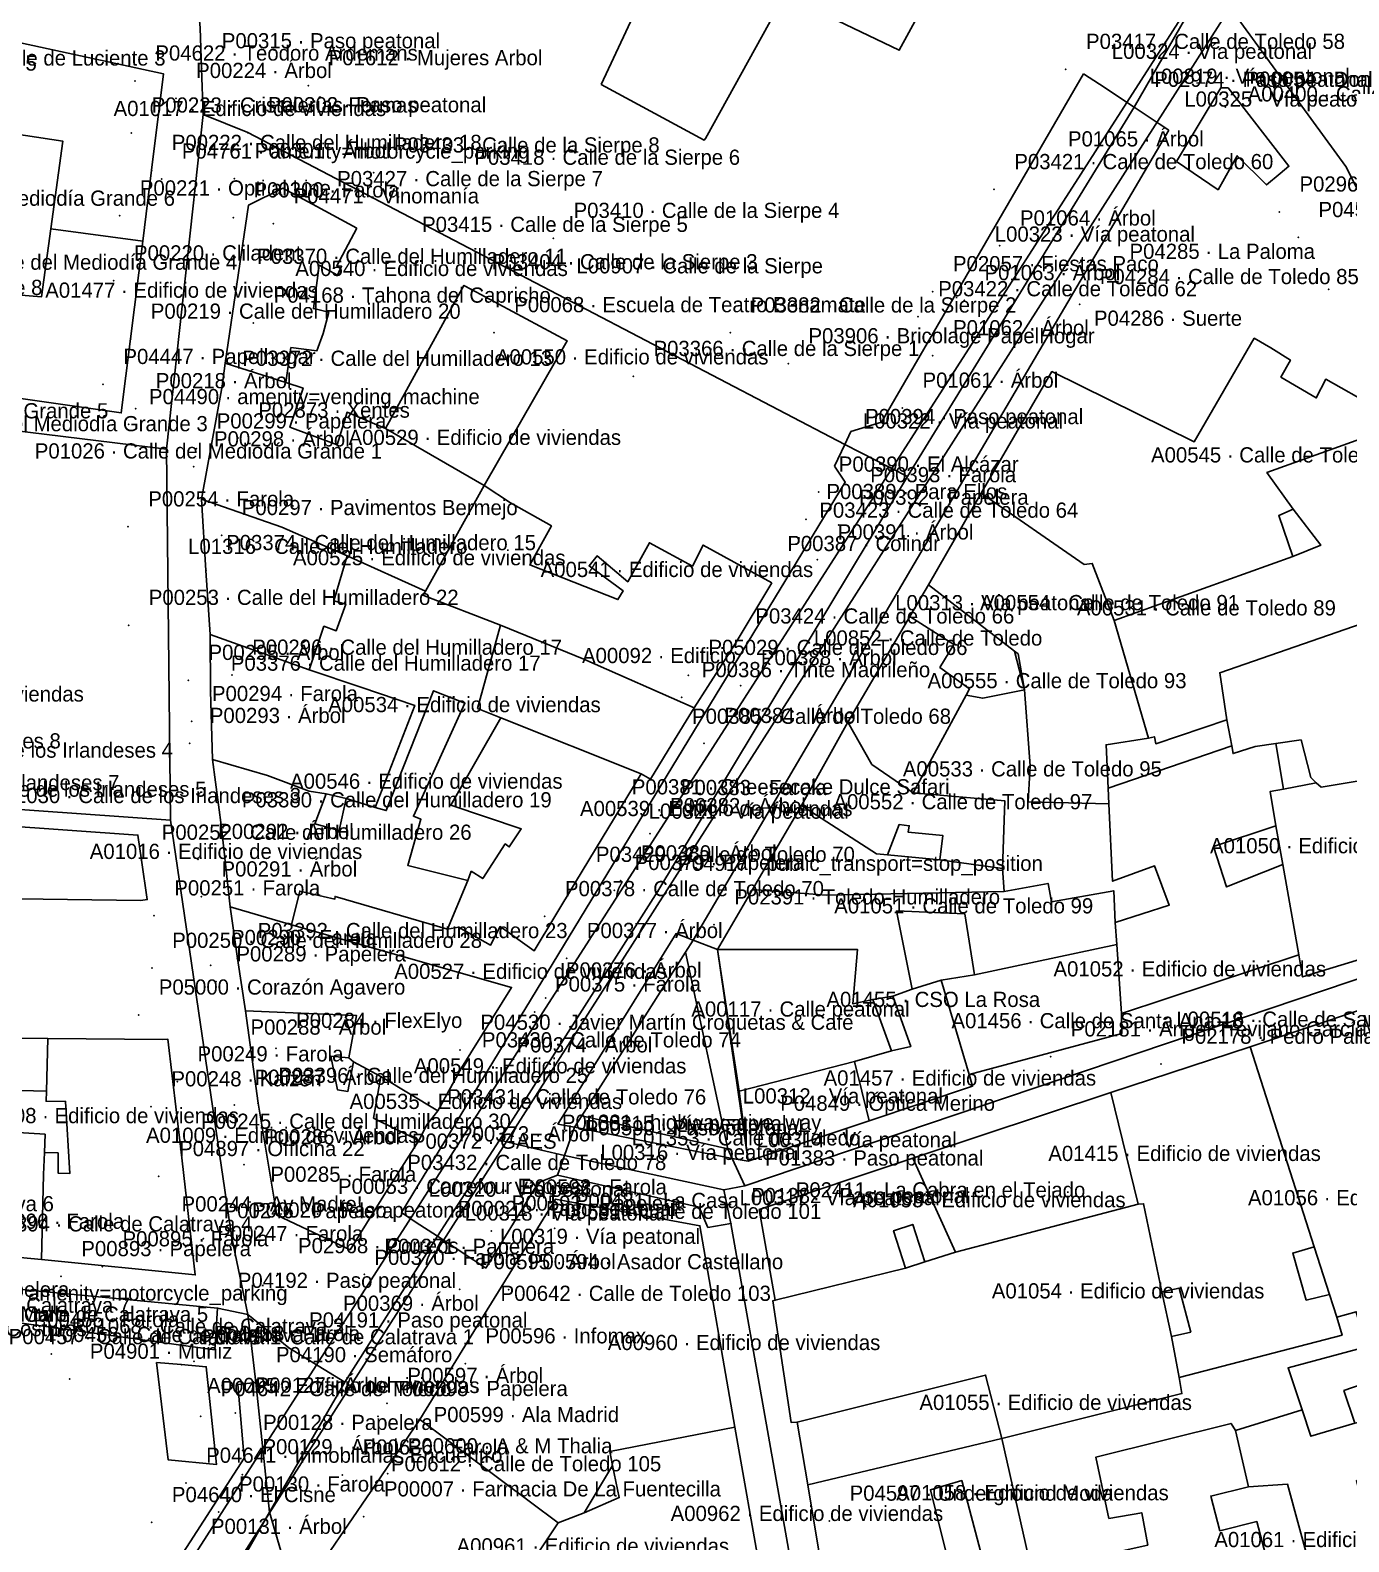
# Model space of a CAD drawing. Header units: metres. Extents: x 436207 to 441321, y 4465685 to 4475088.
# Drawn here: x 439714.1 to 439844.1, y 4473393.7 to 4473542.7 of the extents above; entities that cross this region are included whole.
import ezdxf

# ---------------------------------------------------------------- set-up
doc = ezdxf.new("R2010")
doc.units = ezdxf.units.M
for name, color, linetype, true_color in [('G_A_EDI', 7, 'CONTINUOUS', 0xa4a4a4), ('G_A_EQU', 7, 'CONTINUOUS', 0x8e5aa4), ('G_A_VIA', 7, 'CONTINUOUS', 0x555555), ('G_L_INF', 7, 'CONTINUOUS', 0x777777), ('G_L_TRA', 7, 'CONTINUOUS', 0x376b91), ('G_L_VIA', 7, 'CONTINUOUS', 0x555555), ('G_P_ACC', 7, 'CONTINUOUS', 0xe68241), ('G_P_COM', 7, 'CONTINUOUS', 0xce3b37), ('G_P_DIR', 7, 'CONTINUOUS', 0x756bb1), ('G_P_EQU', 7, 'CONTINUOUS', 0x8e5aa4), ('G_P_MOB', 7, 'CONTINUOUS', 0x268c9e), ('G_P_PAT', 7, 'CONTINUOUS', 0xa63603), ('G_P_TRA', 7, 'CONTINUOUS', 0x376b91), ('G_P_UMB', 7, 'CONTINUOUS', 0x9e6a39), ('G_P_VER', 7, 'CONTINUOUS', 0x4d745d), ('G_P_VIA', 7, 'CONTINUOUS', 0x555555), ('T_A_EDI', 7, 'CONTINUOUS', 0xa4a4a4), ('T_A_EQU', 7, 'CONTINUOUS', 0x8e5aa4), ('T_A_VIA', 7, 'CONTINUOUS', 0x555555), ('T_L_BAR', 7, 'CONTINUOUS', 0x333333), ('T_L_INF', 7, 'CONTINUOUS', 0x777777), ('T_L_VIA', 7, 'CONTINUOUS', 0x555555), ('T_P_ACC', 7, 'CONTINUOUS', 0xe68241), ('T_P_COM', 7, 'CONTINUOUS', 0xce3b37), ('T_P_DIR', 7, 'CONTINUOUS', 0x756bb1), ('T_P_EQU', 7, 'CONTINUOUS', 0x8e5aa4), ('T_P_MOB', 7, 'CONTINUOUS', 0x268c9e), ('T_P_PAT', 7, 'CONTINUOUS', 0xa63603), ('T_P_TRA', 7, 'CONTINUOUS', 0x376b91), ('T_P_UMB', 7, 'CONTINUOUS', 0x9e6a39), ('T_P_VER', 7, 'CONTINUOUS', 0x4d745d), ('T_P_VIA', 7, 'CONTINUOUS', 0x555555)]:
    doc.layers.add(name, color=color, linetype=linetype, true_color=true_color)

msp = doc.modelspace()

# ---------------------------------------------------------------- linework, layer by layer
at = {"layer": 'G_A_EDI'}
for points in [[(439770.43, 4473537.4), (439774.05, 4473545.18), (439766.8, 4473547.15), (439767.59, 4473563.63), (439772.63, 4473563.24), (439773.71, 4473562.98), (439773.27, 4473554.49), (439780.57, 4473553.74), (439789.17, 4473578.59), (439790.41, 4473582.8), (439794.62, 4473579.79), (439799.19, 4473576.5), (439796.1, 4473571.94), (439799.14, 4473569.75), (439789.25, 4473550.36), (439791.64, 4473549.24), (439795.62, 4473547.3), (439793.76, 4473543.67), (439791.27, 4473544.83), (439788.46, 4473546.13), (439780.69, 4473532.07), (439780.58, 4473531.91)], [(439813.68, 4473566.03), (439811.98, 4473567.27), (439807.29, 4473570.72), (439802.49, 4473561.15), (439802.22, 4473560.6), (439796.51, 4473549.2), (439795.62, 4473547.3), (439793.76, 4473543.67), (439799.81, 4473540.77), (439801.71, 4473544.26), (439800.06, 4473544.82), (439808.29, 4473560), (439809.79, 4473558.94)], [(439725.21, 4473521.93), (439726.08, 4473528.93), (439727.26, 4473538.45), (439707.66, 4473542.7), (439705.07, 4473527.14), (439704.67, 4473524.74), (439709.57, 4473524.07), (439711.03, 4473532.75), (439717.33, 4473531.81), (439716.14, 4473523.17)], [(439827.15, 4473529.79), (439831.52, 4473537.08), (439832.23, 4473537.08), (439838.23, 4473529.33), (439837.38, 4473528.62), (439836.03, 4473527.49), (439833.14, 4473530.37), (439831.25, 4473527.01)], [(439746.34, 4473523.23), (439744.35, 4473519.52), (439744.82, 4473519.47), (439744.43, 4473518.58), (439742.62, 4473519.57), (439742.05, 4473515.29), (439743.55, 4473514.94), (439743.02, 4473512.84), (439742.37, 4473511.11), (439739.82, 4473511.45), (439739.32, 4473508.01), (439733.34, 4473509.89), (439734.49, 4473517.7), (439735.63, 4473525.49), (439739.03, 4473527.16), (439742.38, 4473525.36)], [(439704.67, 4473524.74), (439701.87, 4473508.04), (439723.1, 4473505), (439724.01, 4473512.29), (439725.21, 4473521.93), (439716.14, 4473523.17), (439715.22, 4473516.44), (439708.33, 4473517.01), (439709.57, 4473524.07)], [(439749.14, 4473503.46), (439756.88, 4473517.57), (439757.63, 4473517.16), (439767.06, 4473512.11), (439760.28, 4473500.29), (439758.88, 4473497.83)], [(439846.64, 4473505.62), (439845.33, 4473502.44), (439836.06, 4473499.12), (439838.67, 4473495.51), (439837.24, 4473494.89), (439838.61, 4473490.85), (439821, 4473484.52), (439818.85, 4473490.16), (439818.06, 4473490.04), (439807.89, 4473497.09), (439814.86, 4473509.07), (439828.89, 4473502.13), (439834.81, 4473512.37), (439836.45, 4473511.41), (439838.38, 4473510.21), (439837.44, 4473508.53), (439840.93, 4473506.47), (439841.87, 4473508.32)], [(439731, 4473496.5), (439738.92, 4473493.73), (439745.37, 4473490.89), (439753.11, 4473487.41), (439758.88, 4473497.83), (439749.14, 4473503.46), (439745.37, 4473505.07), (439744.4, 4473501.84), (439739.73, 4473503.58), (439741.02, 4473507.45), (439739.32, 4473508.01), (439733.34, 4473509.89), (439733.03, 4473507.64)], [(439836.06, 4473499.12), (439845.33, 4473502.44), (439848.91, 4473503.9), (439854.46, 4473487.34), (439831.41, 4473479.37), (439832.1, 4473474.73), (439825.1, 4473472.37), (439824.97, 4473473.05), (439824.38, 4473472.92), (439821, 4473484.52), (439838.61, 4473490.85), (439841.38, 4473491.94), (439838.67, 4473495.51)], [(439787.24, 4473488.23), (439783.62, 4473482.22), (439779.58, 4473475.92), (439768.71, 4473480.72), (439760.49, 4473484.06), (439752.82, 4473487.03), (439753.11, 4473487.41), (439758.88, 4473497.83), (439761.49, 4473496.14), (439765.51, 4473493.86), (439763.37, 4473490.01), (439772.07, 4473486.58), (439772.58, 4473487.46), (439769.23, 4473489.9), (439770.01, 4473490.9), (439773.04, 4473488.35), (439775.17, 4473492.19), (439779.42, 4473489.88), (439780.46, 4473491.96)], [(439731, 4473496.5), (439731.44, 4473489.46), (439731.86, 4473483.14), (439741.62, 4473479.66), (439743.08, 4473483.95), (439744.3, 4473483.52), (439745.23, 4473486.14), (439744.07, 4473486.47), (439745.37, 4473490.89), (439738.92, 4473493.73)], [(439807.89, 4473497.09), (439802.68, 4473488.03), (439811.19, 4473481.51), (439811.55, 4473481.23), (439812.16, 4473477.68), (439812.73, 4473470.18), (439812.52, 4473466.63), (439820.48, 4473466.43), (439820.4, 4473467.99), (439820.2, 4473472.27), (439824.38, 4473472.92), (439821, 4473484.52), (439818.85, 4473490.16), (439818.06, 4473490.04)], [(439802.68, 4473488.03), (439800.85, 4473484.92), (439805.18, 4473482.16), (439803.82, 4473479.9), (439806.74, 4473477.78), (439806.41, 4473477.17), (439808.04, 4473476.86), (439812.16, 4473477.68), (439811.19, 4473481.51)], [(439832.1, 4473474.73), (439832.59, 4473472.15), (439832.73, 4473471.4), (439834.9, 4473472.08), (439836.96, 4473472.38), (439839.43, 4473472.74), (439840.39, 4473469.05), (439840.93, 4473468.52), (439841.4, 4473468.07), (439845.76, 4473468.82), (439845.86, 4473468.45), (439846.47, 4473468.58), (439848.16, 4473468.95), (439847.02, 4473473.02), (439849.67, 4473473.52), (439850.71, 4473469.5), (439853.16, 4473470.05), (439853.54, 4473468.89), (439859.21, 4473470.36), (439854.46, 4473487.34), (439831.41, 4473479.37)], [(439800.85, 4473484.92), (439794.74, 4473474.51), (439797.1, 4473470.32), (439801.18, 4473467.54), (439806.41, 4473477.17), (439806.74, 4473477.78), (439803.82, 4473479.9), (439805.18, 4473482.16)], [(439731.86, 4473483.14), (439731.9, 4473477.57), (439732.08, 4473470.8), (439737.51, 4473469.23), (439741.63, 4473467.7), (439743.3, 4473467.43), (439745.26, 4473466.95), (439748.12, 4473466.09), (439752.03, 4473476.15), (439746.72, 4473477.94), (439741.62, 4473479.66)], [(439774.36, 4473469.4), (439775.27, 4473468.87), (439777.38, 4473472.33), (439779.58, 4473475.92), (439768.71, 4473480.72), (439760.49, 4473484.06), (439758.23, 4473475.83), (439760.53, 4473474.91)], [(439732.99, 4473464.09), (439733.82, 4473456.29), (439739.87, 4473454.52), (439740.7, 4473457.83), (439744.16, 4473457.05), (439744.18, 4473457.31), (439755.28, 4473454.07), (439757.27, 4473458.89), (439751.34, 4473460.36), (439752.64, 4473464.92), (439751.9, 4473465.21), (439756.98, 4473476.37), (439753.89, 4473477.59), (439749.23, 4473465.77), (439748.12, 4473466.09), (439745.26, 4473466.95), (439744.59, 4473463.8), (439742.18, 4473464.46), (439743.3, 4473467.43), (439741.63, 4473467.7), (439737.51, 4473469.23), (439732.08, 4473470.8)], [(439757.6, 4473459.81), (439757.27, 4473458.89), (439755.28, 4473454.07), (439756.34, 4473454.29), (439759.51, 4473452.5), (439760.45, 4473454.33), (439763.82, 4473451.95), (439767.9, 4473458.71), (439774.36, 4473469.4), (439760.53, 4473474.91), (439755.59, 4473466.32), (439762.53, 4473463.97), (439761.36, 4473462.19), (439760.96, 4473462.49), (439758.74, 4473459.07)], [(439794.74, 4473474.51), (439790.17, 4473466.29), (439797.57, 4473461.51), (439798.65, 4473461.41), (439799.81, 4473464.41), (439800.79, 4473464.27), (439800.7, 4473463.64), (439804.12, 4473463.3), (439803.82, 4473460.93), (439809.99, 4473460.06), (439810.22, 4473466.74), (439801.18, 4473467.54), (439797.1, 4473470.32)], [(439839.2, 4473451.55), (439821.73, 4473445.77), (439821.26, 4473452.55), (439821.11, 4473454.72), (439826.43, 4473456.44), (439824.99, 4473460.31), (439820.84, 4473458.8), (439820.48, 4473466.43), (439820.4, 4473467.99), (439832.59, 4473472.15), (439832.73, 4473471.4), (439834.9, 4473472.08), (439836.96, 4473472.38), (439837.69, 4473467.9), (439836.37, 4473467.65), (439836.96, 4473464.27), (439830.79, 4473462.24), (439832.09, 4473458.24), (439837.64, 4473460.44)], [(439850.41, 4473454.49), (439850.91, 4473452.83), (439839.59, 4473449.37), (439839.2, 4473451.55), (439837.64, 4473460.44), (439836.96, 4473464.27), (439836.37, 4473467.65), (439837.69, 4473467.9), (439840.93, 4473468.52), (439841.4, 4473468.07), (439845.76, 4473468.82), (439845.86, 4473468.45), (439846.47, 4473468.58), (439847.46, 4473464.86), (439847.14, 4473464.8), (439849.63, 4473454.22)], [(439790.17, 4473466.29), (439785.33, 4473458), (439792.59, 4473457.43), (439810.17, 4473457.8), (439809.99, 4473460.06), (439803.82, 4473460.93), (439798.65, 4473461.41), (439797.57, 4473461.51)], [(439710.84, 4473464.33), (439724.73, 4473463.35), (439725.09, 4473460.89), (439725.65, 4473456.99), (439725.03, 4473456.92), (439710.53, 4473457.1)], [(439801.08, 4473448.15), (439799.55, 4473455.88), (439806.27, 4473455.59), (439807.24, 4473449.58), (439821.26, 4473452.55), (439821.11, 4473454.72), (439820.97, 4473457.86), (439814.81, 4473456.78), (439814.48, 4473458.59), (439810.17, 4473457.8), (439792.59, 4473457.43), (439785.33, 4473458), (439781.89, 4473452.06), (439795.71, 4473452.07), (439795.24, 4473446.71), (439797.19, 4473447.15), (439799.17, 4473447.47)], [(439735.33, 4473446.01), (439734.55, 4473451.19), (439733.82, 4473456.29), (439739.87, 4473454.52), (439761.59, 4473448.33), (439756.66, 4473440.41), (439754.32, 4473436.17), (439748.69, 4473439.53), (439746, 4473441), (439745.53, 4473441.38), (439746.28, 4473445.57)], [(439806.69, 4473439.75), (439821.76, 4473443.8), (439821.73, 4473445.77), (439821.26, 4473452.55), (439807.24, 4473449.58), (439803.93, 4473449.04)], [(439799.04, 4473442.09), (439795.41, 4473441.03), (439796.84, 4473435.18), (439807.04, 4473438.59), (439806.69, 4473439.75), (439803.93, 4473449.04), (439801.08, 4473448.15), (439799.17, 4473447.47), (439800.94, 4473442.5)], [(439748.69, 4473439.53), (439747.98, 4473435.44), (439752.43, 4473433.23), (439749.3, 4473428.32), (439745.66, 4473422.46), (439738.43, 4473425.87), (439736.59, 4473436.91), (439735.33, 4473446.01), (439746.28, 4473445.57), (439745.53, 4473441.38), (439743.76, 4473441.56), (439744.41, 4473438.23), (439745.44, 4473438.08), (439746, 4473441)], [(439834.43, 4473442.46), (439845.49, 4473446.19), (439855.55, 4473415.44), (439845.85, 4473412.87), (439844.88, 4473416.34), (439842.95, 4473415.82), (439842.24, 4473418.05), (439840.73, 4473422.74)], [(439695.39, 4473423.38), (439707.15, 4473422.26), (439715.23, 4473421.49), (439715.44, 4473429.88), (439715.54, 4473432.04), (439715.59, 4473433.84), (439711.83, 4473434.1), (439711.92, 4473438.21), (439715.72, 4473438.09), (439715.85, 4473443.29), (439711.2, 4473443.33), (439710.86, 4473443.38), (439710.64, 4473440.94), (439696.69, 4473441.64)], [(439715.23, 4473421.49), (439730.39, 4473419.98), (439728.96, 4473432.38), (439727.7, 4473443.22), (439727.21, 4473443.2), (439715.85, 4473443.29), (439715.72, 4473438.09), (439715.68, 4473437.1), (439717.6, 4473437.08), (439718.03, 4473429.99), (439716.86, 4473430.01), (439716.86, 4473432), (439715.54, 4473432.04), (439715.44, 4473429.88)], [(439820.69, 4473437.97), (439834.43, 4473442.46), (439840.73, 4473422.74), (439838.61, 4473422.13), (439839.95, 4473417.49), (439842.24, 4473418.05), (439842.95, 4473415.82), (439843.48, 4473414.03), (439827.4, 4473409.84), (439826.66, 4473413.89), (439828.56, 4473414.34), (439827.4, 4473418.68), (439825.71, 4473418.31), (439823.9, 4473427), (439823.38, 4473426.95)], [(439784.03, 4473438.11), (439784.9, 4473431.2), (439796.84, 4473435.18), (439795.41, 4473441.03)], [(439752.43, 4473433.23), (439747.98, 4473435.44), (439748.69, 4473439.53), (439754.32, 4473436.17), (439753.24, 4473434.79)], [(439801.16, 4473431.48), (439805.36, 4473422.22), (439823.38, 4473426.95), (439820.69, 4473437.97)], [(439787.58, 4473417.48), (439786, 4473426.42), (439801.16, 4473431.48), (439805.36, 4473422.22), (439802.34, 4473421.26), (439801.14, 4473424.95), (439799.25, 4473424.33), (439800.44, 4473420.65)], [(439752.53, 4473405.7), (439758.5, 4473415.41), (439763.47, 4473423.5), (439765.9, 4473427.45), (439780.15, 4473424.83), (439783.6, 4473404.97), (439771.26, 4473402.54), (439771.52, 4473401.18), (439768.74, 4473396.49), (439766.18, 4473395.53)], [(439823.38, 4473426.95), (439823.9, 4473427), (439825.71, 4473418.31), (439826.66, 4473413.89), (439827.4, 4473409.84), (439827.68, 4473408.26), (439809.93, 4473403.85), (439808.32, 4473410.1), (439789.73, 4473405.45), (439789.14, 4473405.43), (439787.33, 4473417.41), (439787.58, 4473417.48), (439800.44, 4473420.65), (439802.34, 4473421.26), (439805.36, 4473422.22)], [(439855.55, 4473415.44), (439857.6, 4473408.99), (439850.48, 4473406.96), (439849.17, 4473410.49), (439843.66, 4473408.56), (439844.74, 4473405.34), (439840.39, 4473404.06), (439839.55, 4473406.68), (439838.16, 4473410.8), (439845.85, 4473412.87)], [(439726.57, 4473411.33), (439729.01, 4473411.12), (439731.47, 4473410.91), (439732.48, 4473401.26), (439727.72, 4473401.74)], [(439809.93, 4473403.85), (439790.81, 4473399.26), (439789.73, 4473405.45), (439808.32, 4473410.1)], [(439752.53, 4473405.7), (439747.69, 4473398.6), (439743.31, 4473392.17), (439748.7, 4473377.8), (439766.3, 4473382.12), (439771.13, 4473383.86), (439765.03, 4473389.13), (439763.75, 4473391.87), (439766.18, 4473395.53)], [(439838.66, 4473381.38), (439853.01, 4473385.09), (439850.38, 4473392.95), (439846.71, 4473392.17), (439844.9, 4473399.68), (439848.62, 4473398.46), (439846.24, 4473405.66), (439844.74, 4473405.34), (439840.39, 4473404.06), (439839.55, 4473406.68), (439832.98, 4473404.61), (439834.24, 4473399.07), (439838.1, 4473399.33), (439840.43, 4473390.75), (439836.64, 4473389.64)], [(439783.6, 4473404.97), (439786.18, 4473390.21), (439776.05, 4473385.18), (439771.57, 4473383.86), (439771.13, 4473383.86), (439765.03, 4473389.13), (439763.75, 4473391.87), (439766.18, 4473395.53), (439768.74, 4473396.49), (439772.2, 4473398.01), (439771.52, 4473401.18), (439771.26, 4473402.54)], [(439824.31, 4473377.78), (439838.66, 4473381.38), (439836.64, 4473389.64), (439835.07, 4473395.64), (439831.43, 4473394.73), (439830.52, 4473398.16), (439834.24, 4473399.07), (439832.98, 4473404.61), (439832.53, 4473405.33), (439819.21, 4473402), (439820.48, 4473395.96), (439823.73, 4473396.52), (439824.32, 4473393.33), (439821.19, 4473392.61)], [(439790.81, 4473399.26), (439792.35, 4473389.97), (439804.4, 4473392.7), (439802.88, 4473398.79), (439805.98, 4473399.68), (439808.99, 4473388.25), (439805.95, 4473387.41), (439806.91, 4473383.51), (439813.97, 4473385.37), (439813.09, 4473389.84), (439809.93, 4473403.85)]]:
    msp.add_lwpolyline(points, close=True, dxfattribs=at)
at = {"layer": 'G_A_EQU'}
msp.add_lwpolyline([(439797.19, 4473447.15), (439795.24, 4473446.71), (439795.71, 4473452.07), (439781.89, 4473452.06), (439784.03, 4473438.11), (439795.41, 4473441.03), (439799.04, 4473442.09)], close=True, dxfattribs=at)
at = {"layer": 'G_A_VIA'}
msp.add_lwpolyline([(439784.9, 4473431.2), (439783.33, 4473431.46), (439767.8, 4473434.54), (439766.15, 4473434.85), (439777.8, 4473453.64), (439779.48, 4473452.98), (439781.89, 4473452.06)], close=True, dxfattribs=at)
at = {"layer": 'G_L_INF'}
for points in [[(439782.52, 4473428.36), (439784.58, 4473428.76), (439846.79, 4473449.77), (439860.36, 4473454.36), (439867.36, 4473457.6)], [(439760.39, 4473433.26), (439764.54, 4473432.28), (439766.8, 4473431.74), (439782.52, 4473428.36)], [(439782.52, 4473428.36), (439783.21, 4473425.05), (439793.51, 4473366.74), (439807.19, 4473304.95)], [(439737.72, 4473396.57), (439748.11, 4473361.11), (439752.84, 4473348.87), (439754.23, 4473344.46), (439767.68, 4473302.03), (439770.54, 4473293.54), (439785.63, 4473248.77), (439792.7, 4473231.07)]]:
    msp.add_lwpolyline(points, dxfattribs=at)
at = {"layer": 'G_L_TRA'}
for points in [[(439973.7, 4473971.38), (439979.46, 4473876.07), (439978.21, 4473855.97), (439975.9, 4473839.02), (439972.89, 4473824.61), (439968.8, 4473811.83), (439923.54, 4473700.81), (439865.9, 4473603.68), (439687.84, 4473326.22)], [(439976.68, 4473971.41), (439982.67, 4473875.63), (439980.82, 4473854.59), (439978.16, 4473839.18), (439974.91, 4473823.59), (439971.18, 4473811.15), (439927.33, 4473699.07), (439869.22, 4473602.66), (439691.51, 4473324.12)]]:
    msp.add_lwpolyline(points, dxfattribs=at)
at = {"layer": 'G_L_VIA'}
for points in [[(439722.42, 4473370.61), (439724.87, 4473374.29), (439730.61, 4473384.09), (439737.72, 4473396.57), (439745.15, 4473409.4), (439754.27, 4473423.78), (439760.39, 4473433.26), (439776.01, 4473457.82), (439800.62, 4473498.72), (439822.96, 4473535.16), (439830.29, 4473547.91), (439834.19, 4473553.79), (439835.98, 4473556.52), (439838.88, 4473561.21), (439850.91, 4473579.46), (439856.7, 4473589.29)], [(439725.44, 4473581.72), (439726.32, 4473576.78), (439729.47, 4473559.02), (439730.87, 4473542.97), (439731.01, 4473538.96), (439731.17, 4473534.45), (439727.56, 4473501.42), (439727.94, 4473464.83), (439734, 4473423.63), (439735.56, 4473416.08), (439736.35, 4473409.36), (439737.72, 4473396.57)], [(439867.36, 4473457.6), (439846.89, 4473523.28), (439843.86, 4473529.31), (439830.29, 4473547.91)], [(439795.03, 4473503.15), (439798.06, 4473504.09), (439817.99, 4473538.44)], [(439819.55, 4473537.41), (439817.99, 4473538.44)], [(439825.45, 4473533.52), (439822.96, 4473535.16), (439819.55, 4473537.41)], [(439731.17, 4473534.45), (439735.56, 4473532.65), (439794.43, 4473501.89), (439800.62, 4473498.72)], [(439767.8, 4473434.54), (439768.5, 4473435.66), (439778.72, 4473451.8), (439779.48, 4473452.98), (439826.4, 4473532.9)], [(439826.4, 4473532.9), (439825.45, 4473533.52)], [(439593.98, 4473523.81), (439625.05, 4473515.57), (439636.43, 4473513.66), (439658.06, 4473509.94), (439727.56, 4473501.42)], [(439793.42, 4473499.76), (439794.43, 4473501.89), (439795.03, 4473503.15)], [(439750.72, 4473426.14), (439794.48, 4473498.17), (439793.42, 4473499.76)], [(439636.1, 4473471.34), (439727.94, 4473464.83)], [(439778.72, 4473451.8), (439782.92, 4473432.4), (439768.5, 4473435.66)], [(439745.15, 4473409.4), (439739.62, 4473412.78), (439735.56, 4473416.08), (439732.59, 4473416.69), (439636.72, 4473425.84), (439627.93, 4473426.75), (439619.07, 4473427.5), (439585.78, 4473430.47), (439546.71, 4473444.4), (439543.15, 4473445.67)], [(439767.8, 4473434.54), (439766.8, 4473431.74), (439766.11, 4473429.81)], [(439784.58, 4473428.76), (439783.33, 4473431.46), (439782.92, 4473432.4)], [(439759.04, 4473420.64), (439764.23, 4473429.1), (439766.11, 4473429.81), (439780.09, 4473426.64), (439780.92, 4473424.66)], [(439752.08, 4473425.22), (439750.72, 4473426.14)], [(439757.85, 4473421.43), (439754.27, 4473423.78), (439752.08, 4473425.22)], [(439780.92, 4473424.66), (439783.21, 4473425.05)], [(439621.31, 4473422.42), (439621.82, 4473423.26), (439708.95, 4473415.81), (439732.33, 4473412.58), (439732.59, 4473416.69)], [(439757.85, 4473421.43), (439759.04, 4473420.64)], [(439703.72, 4473354), (439714.89, 4473370.75), (439714.25, 4473371.1), (439709.35, 4473374.01), (439712.7, 4473379.67), (439717.72, 4473376.53), (439718.52, 4473376.03), (439735.21, 4473401.9), (439734.58, 4473409.18), (439736.35, 4473409.36)]]:
    msp.add_lwpolyline(points, dxfattribs=at)
at = {"layer": 'G_P_ACC'}
for p in [(439731.01, 4473538.96), (439822.96, 4473535.16), (439735.56, 4473532.65), (439734.14, 4473524.25), (439794.43, 4473501.89), (439794.95, 4473496.16), (439723.76, 4473493.77), (439730.04, 4473474.57), (439776.28, 4473465.3), (439726.33, 4473455.4), (439731.92, 4473450.51), (439763.87, 4473445.92), (439728.62, 4473439.03), (439766.8, 4473431.74), (439784.58, 4473428.76), (439735.8, 4473427.16), (439760.51, 4473425.9), (439783.21, 4473425.05), (439734, 4473423.63), (439754.27, 4473423.78), (439721.22, 4473420.79), (439730.57, 4473421.31), (439746.06, 4473418.96), (439732.59, 4473416.69), (439730.27, 4473411.45), (439739.62, 4473412.78), (439736.35, 4473409.36), (439744.9, 4473400.25), (439732.71, 4473396.6)]:
    msp.add_point(p, dxfattribs=at)
at = {"layer": 'G_P_COM'}
for p in [(439738.14, 4473540.81), (439831.96, 4473535.17), (439724.1, 4473532.62), (439722.93, 4473524.44), (439738.09, 4473523.66), (439842.14, 4473517.19), (439803.11, 4473516.97), (439736.13, 4473513.87), (439817.01, 4473511.59), (439788.86, 4473509.86), (439721.31, 4473507.82), (439790.63, 4473494.5), (439732.98, 4473492.92), (439734.01, 4473479.14), (439778.34, 4473476.93), (439771.44, 4473465.37), (439738.34, 4473442.33), (439786.07, 4473434.16), (439749.75, 4473430.42), (439742.47, 4473425.97), (439727.04, 4473424.23), (439765.82, 4473424.57), (439757.01, 4473411.22), (439730.91, 4473406.01), (439729.47, 4473399.44), (439749.35, 4473400.37), (439726.09, 4473395.56), (439792.92, 4473395.7)]:
    msp.add_point(p, dxfattribs=at)
at = {"layer": 'G_P_DIR'}
msp.add_point((439764.85, 4473455.33), dxfattribs=at)
at = {"layer": 'G_P_EQU'}
for p in [(439727.07, 4473528.08), (439839.15, 4473522.31), (439820.52, 4473518.19), (439759.84, 4473512.93), (439723.83, 4473503.86), (439791.85, 4473497.2), (439787.61, 4473425.61), (439738.53, 4473420.11)]:
    msp.add_point(p, dxfattribs=at)
at = {"layer": 'G_P_MOB'}
for p in [(439730.51, 4473501.46), (439793.84, 4473493.94), (439771.72, 4473457.91), (439732.45, 4473448.89), (439731.19, 4473423.56), (439759.59, 4473424.31), (439717.16, 4473419.82), (439747.05, 4473420.04), (439748.4, 4473406.02), (439735.08, 4473402.68)]:
    msp.add_point(p, dxfattribs=at)
at = {"layer": 'G_P_PAT'}
for p in [(439724.46, 4473537.75), (439741.55, 4473537.29), (439814.73, 4473441.49), (439825.63, 4473440.77)]:
    msp.add_point(p, dxfattribs=at)
at = {"layer": 'G_P_TRA'}
for p in [(439776.01, 4473457.82), (439781.55, 4473454.51)]:
    msp.add_point(p, dxfattribs=at)
at = {"layer": 'G_P_UMB'}
for p in [(439816.23, 4473538.9), (439726.08, 4473528.93), (439747.98, 4473528.68), (439755.91, 4473527.47), (439809.16, 4473527.04), (439742.38, 4473525.36), (439837.28, 4473524.83), (439765.7, 4473522.23), (439750.76, 4473520.85), (439722.35, 4473518.03), (439734.49, 4473517.7), (439757.63, 4473517.16), (439817.59, 4473515.7), (439801.65, 4473514.5), (439783.16, 4473512.9), (439724.01, 4473512.29), (439773.58, 4473508.61), (439733.03, 4473507.64), (439734.61, 4473502.53), (439789.93, 4473492.66), (439731.44, 4473489.46), (439786.77, 4473489.37), (439723.81, 4473484.06), (439783.62, 4473482.22), (439779, 4473479.12), (439731.9, 4473477.57), (439777.38, 4473472.33), (439732.99, 4473464.09), (439725.09, 4473460.89), (439767.9, 4473458.71), (439726.12, 4473450.23), (439734.55, 4473451.19), (439724.8, 4473445.62), (439756.51, 4473442.15), (439756.66, 4473440.41), (439736.59, 4473436.91), (439726.04, 4473436.57), (439753.24, 4473434.79), (439728.96, 4473432.38), (439726.8, 4473429.69), (439749.3, 4473428.32), (439763.47, 4473423.5), (439761.28, 4473418.53), (439758.5, 4473415.41), (439716.2, 4473412.18), (439729.01, 4473411.12), (439718, 4473409.7), (439751.9, 4473403.45), (439747.69, 4473398.6), (439747, 4473396.12)]:
    msp.add_point(p, dxfattribs=at)
at = {"layer": 'G_P_VER'}
for p in [(439820.86, 4473540.98), (439728.48, 4473536.03), (439814.45, 4473529.28), (439734.26, 4473528.12), (439809.72, 4473521.48), (439806.22, 4473516.09), (439803.12, 4473510.65), (439724.5, 4473505.43), (439800.11, 4473505.48), (439730.24, 4473499.69), (439791.74, 4473490.51), (439729.7, 4473478.63), (439784.17, 4473478.11), (439729.83, 4473472.41), (439780.57, 4473472.41), (439775.22, 4473463.51), (439730.65, 4473460.97), (439772.34, 4473458.85), (439730.98, 4473457.27), (439767.01, 4473451.2), (439764.94, 4473447.3), (439733.84, 4473441.67), (439760.08, 4473439.92), (439734.25, 4473436.72), (439735.2, 4473430.85), (439754.4, 4473431.14), (439756.47, 4473418.54), (439742.96, 4473414.43), (439749.31, 4473407.31), (439734.34, 4473406.36), (439735.02, 4473400.28)]:
    msp.add_point(p, dxfattribs=at)
at = {"layer": 'G_P_VIA'}
msp.add_point((439764.54, 4473432.28), dxfattribs=at)

# ---------------------------------------------------------------- texts
at = {"layer": 'T_A_EDI'}
for s, p in [('A01019 · Calle de Luciente 5', (439688.89, 4473538.76)), ('A01018 · Calle de Luciente 3', (439701.59, 4473539.26)), ('A00400 · Calle de López Silva 2', (439834.17, 4473535.72)), ('A01017 · Edificio de viviendas', (439722.34, 4473534.28)), ('A01020 · Calle del Mediodía Grande 6', (439694.16, 4473525.43)), ('A01478 · Calle del Mediodía Grande 4', (439700.3, 4473519.12)), ('A00540 · Edificio de viviendas', (439740.26, 4473518.5)), ('A01479 · Calle del Mediodía Grande 8', (439681.09, 4473516.63)), ('A01477 · Edificio de viviendas', (439715.6, 4473516.36)), ('A00550 · Edificio de viviendas', (439760.04, 4473509.78)), ('A00529 · Edificio de viviendas', (439745.51, 4473501.84)), ('A00545 · Calle de Toledo 87', (439824.64, 4473500.11)), ('A00525 · Edificio de viviendas', (439740.03, 4473489.97)), ('A00541 · Edificio de viviendas', (439764.45, 4473488.81)), ('A00554 · Calle de Toledo 91', (439807.78, 4473485.54)), ('A00531 · Calle de Toledo 89', (439817.33, 4473485.02)), ('A00092 · Edificio', (439768.53, 4473480.32)), ('A00555 · Calle de Toledo 93', (439802.6, 4473477.84)), ('A01002 · Edificio de viviendas', (439692.53, 4473476.53)), ('A00534 · Edificio de viviendas', (439743.5, 4473475.48)), ('A00546 · Edificio de viviendas', (439739.74, 4473467.93)), ('A00533 · Calle de Toledo 95', (439800.17, 4473469.14)), ('A00539 · Edificio de viviendas', (439768.33, 4473465.23)), ('A00552 · Calle de Toledo 97', (439793.32, 4473465.9)), ('A01016 · Edificio de viviendas', (439719.99, 4473461)), ('A01050 · Edificio de viviendas', (439830.46, 4473461.56)), ('A01051 · Calle de Toledo 99', (439793.4, 4473455.63)), ('A00527 · Edificio de viviendas', (439750.01, 4473449.17)), ('A01052 · Edificio de viviendas', (439815.02, 4473449.41)), ('A01456 · Calle de Santa Ana 18', (439804.96, 4473444.3)), ('A00549 · Edificio de viviendas', (439751.95, 4473439.85)), ('A01457 · Edificio de viviendas', (439792.35, 4473438.65)), ('A00535 · Edificio de viviendas', (439745.61, 4473436.34)), ('A01008 · Edificio de viviendas', (439707.82, 4473434.94)), ('A01009 · Edificio de viviendas', (439725.54, 4473433)), ('A01415 · Edificio de viviendas', (439814.51, 4473431.21)), ('A01053 · Edificio de viviendas', (439795.26, 4473426.64)), ('A01056 · Edificio de viviendas', (439834.2, 4473426.84)), ('A01054 · Edificio de viviendas', (439808.94, 4473417.65)), ('A00960 · Edificio de viviendas', (439771.07, 4473412.56)), ('A00095 · Edificio de viviendas', (439731.56, 4473408.32)), ('A01055 · Edificio de viviendas', (439801.8, 4473406.65)), ('A01058 · Edificio de viviendas', (439799.51, 4473397.74)), ('A00962 · Edificio de viviendas', (439777.27, 4473395.7)), ('A00961 · Edificio de viviendas', (439756.16, 4473392.5)), ('A01061 · Edificio de viviendas', (439830.88, 4473393.12))]:
    msp.add_text(s, height=1.5, dxfattribs=at).set_placement(p)
at = {"layer": 'T_A_EQU'}
msp.add_text('A01455 · CSO La Rosa', height=1.5, dxfattribs=at).set_placement((439792.63, 4473446.4))
at = {"layer": 'T_A_VIA'}
msp.add_text('A00117 · Calle peatonal', height=1.5, dxfattribs=at).set_placement((439779.31, 4473445.45))
at = {"layer": 'T_L_BAR'}
msp.add_text('L00889 · Muro', height=1.5, dxfattribs=at).set_placement((439704.67, 4473415.36))
at = {"layer": 'T_L_INF'}
for s, p in [('L00516 · Calle de Santa Ana', (439827.13, 4473444.45)), ('L01353 · Calle de Toledo', (439773.44, 4473432.74))]:
    msp.add_text(s, height=1.5, dxfattribs=at).set_placement(p)
at = {"layer": 'T_L_VIA'}
for s, p in [('L00324 · Vía peatonal', (439820.77, 4473539.92)), ('L00819 · Vía peatonal', (439824.5, 4473537.46)), ('L00325 · Vía peatonal', (439827.92, 4473535.21)), ('L00323 · Vía peatonal', (439809.23, 4473521.89)), ('L00907 · Calle de la Sierpe', (439767.98, 4473518.76)), ('L00322 · Vía peatonal', (439796.22, 4473503.46)), ('L01316 · Calle del Humilladero', (439729.69, 4473491.09)), ('L00313 · Vía peatonal', (439799.41, 4473485.53)), ('L00852 · Calle de Toledo', (439791.39, 4473482.05)), ('L00321 · Vía peatonal', (439775.1, 4473464.97)), ('L00312 · Vía peatonal', (439784.38, 4473436.88)), ('L00315 · Vía peatonal', (439768.95, 4473434.18)), ('L00314 · Vía peatonal', (439785.74, 4473432.57)), ('L00316 · Vía peatonal', (439770.33, 4473431.31)), ('L00320 · Vía peatonal', (439753.4, 4473427.68)), ('L00317 · Vía peatonal', (439784.06, 4473426.85)), ('L00318 · Vía peatonal', (439756.96, 4473425.33)), ('L00319 · Vía peatonal', (439760.44, 4473423.03))]:
    msp.add_text(s, height=1.5, dxfattribs=at).set_placement(p)
at = {"layer": 'T_P_ACC'}
for s, p in [('P00315 · Paso peatonal', (439733.01, 4473540.96)), ('P02974 · Paso peatonal', (439824.96, 4473537.16)), ('P00302 · Paso peatonal', (439737.56, 4473534.65)), ('P00300 · Farola', (439736.14, 4473526.25)), ('P00394 · Paso peatonal', (439796.43, 4473503.89)), ('P00393 · Farola', (439796.95, 4473498.16)), ('P00254 · Farola', (439725.76, 4473495.77)), ('P00294 · Farola', (439732.04, 4473476.57)), ('P00383 · Farola', (439778.28, 4473467.3)), ('P00251 · Farola', (439728.33, 4473457.4)), ('P00290 · Farola', (439733.92, 4473452.51)), ('P00375 · Farola', (439765.87, 4473447.92)), ('P00249 · Farola', (439730.62, 4473441.03)), ('P00590 · Paso peatonal', (439768.8, 4473433.74)), ('P01383 · Paso peatonal', (439786.58, 4473430.76)), ('P00285 · Farola', (439737.8, 4473429.16)), ('P00592 · Farola', (439762.51, 4473427.9)), ('P01382 · Paso peatonal', (439785.21, 4473427.05)), ('P00020 · Paso peatonal', (439736, 4473425.63)), ('P00021 · Paso peatonal', (439756.27, 4473425.78)), ('P00896 · Farola', (439708.99, 4473424.52)), ('P00247 · Farola', (439732.57, 4473423.31)), ('P00895 · Farola', (439723.22, 4473422.79)), ('P00370 · Farola', (439748.06, 4473420.96)), ('P04192 · Paso peatonal', (439734.59, 4473418.69)), ('P00455 · Farola', (439714.45, 4473414.82)), ('P04191 · Paso peatonal', (439741.62, 4473414.78)), ('P00453 · Farola', (439732.27, 4473413.45)), ('P04190 · Semáforo', (439738.35, 4473411.36)), ('P00636 · Farola', (439746.9, 4473402.25)), ('P00130 · Farola', (439734.71, 4473398.6))]:
    msp.add_text(s, height=1.5, dxfattribs=at).set_placement(p)
at = {"layer": 'T_P_COM'}
for s, p in [('P00054 · Don Fruta', (439833.96, 4473537.17)), ('P00223 · Cristalerías Formas', (439726.1, 4473534.62)), ('P00221 · Opti al Line', (439724.93, 4473526.44)), ('P04471 · Vinomanía', (439740.09, 4473525.66)), ('P02057 · Fiestas Paco', (439805.11, 4473518.97)), ('P04168 · Tahona del Capricho', (439738.13, 4473515.87)), ('P04286 · Suerte', (439819.01, 4473513.59)), ('P03906 · Bricolage PapelHogar', (439790.86, 4473511.86)), ('P04447 · Papelhogar', (439723.31, 4473509.82)), ('P00389 · Para Ellos', (439792.63, 4473496.5)), ('P00297 · Pavimentos Bermejo', (439734.98, 4473494.92)), ('P00296 · Calle del Humilladero 17', (439736.01, 4473481.14)), ('P00386 · Tinte Madrileño', (439780.34, 4473478.93)), ('P00381 · Cheesecake Dulce Safari', (439773.44, 4473467.37)), ('P00284 · FlexElyo', (439740.34, 4473444.33)), ('P04849 · Óptica Merino', (439788.07, 4473436.16)), ('P00372 · GAES', (439751.75, 4473432.42)), ('P00053 · Carrefour Express', (439744.47, 4473427.97)), ('P00244 · Ay Madre!', (439729.04, 4473426.23)), ('P00481 · La Casa', (439767.82, 4473426.57)), ('P00459 · Juan Costuras', (439698.06, 4473413.93)), ('P00457 · Calle de Calatrava 1', (439712, 4473413.14)), ('P00456 · Calle de Calatrava 1', (439715.9, 4473413.35)), ('P00596 · Infomax', (439759.01, 4473413.22)), ('P04642 · Calle de Toledo', (439732.91, 4473408.01)), ('P00600 · A & M Thalia', (439751.35, 4473402.37)), ('P04641 · Inmobilarias Encuentro', (439731.47, 4473401.44)), ('P04640 · El Cisne', (439728.09, 4473397.56)), ('P04597 · Underground Moda', (439794.92, 4473397.7))]:
    msp.add_text(s, height=1.5, dxfattribs=at).set_placement(p)
at = {"layer": 'T_P_DIR'}
msp.add_text('P00378 · Calle de Toledo 70', height=1.5, dxfattribs=at).set_placement((439766.85, 4473457.33))
at = {"layer": 'T_P_EQU'}
for s, p in [('P04761 · amenity=motorcycle_parking', (439729.07, 4473530.08)), ('P04519 · Pura Vida Vegan Bar', (439841.15, 4473524.31)), ('P04285 · La Paloma', (439822.52, 4473520.19)), ('P00068 · Escuela de Teatro Benamate', (439761.84, 4473514.93)), ('P04490 · amenity=vending_machine', (439725.83, 4473505.86)), ('P00390 · El Alcázar', (439793.85, 4473499.2)), ('P02411 · La Cabra en el Tejado', (439789.61, 4473427.61)), ('P02968 · Correos', (439740.53, 4473422.11)), ('P04766 · amenity=motorcycle_parking', (439705.21, 4473417.44))]:
    msp.add_text(s, height=1.5, dxfattribs=at).set_placement(p)
at = {"layer": 'T_P_MOB'}
for s, p in [('P00299 · Papelera', (439732.51, 4473503.46)), ('P00392 · Papelera', (439795.84, 4473495.94)), ('P00379 · Papelera', (439773.72, 4473459.91)), ('P00289 · Papelera', (439734.45, 4473450.89)), ('P00593 · Papelera', (439761.59, 4473426.31)), ('P00246 · Papelera', (439733.19, 4473425.56)), ('P00893 · Papelera', (439719.16, 4473421.82)), ('P00371 · Papelera', (439749.05, 4473422.04)), ('P00458 · Papelera', (439701.24, 4473417.8)), ('P00598 · Papelera', (439750.4, 4473408.02)), ('P00128 · Papelera', (439737.08, 4473404.68))]:
    msp.add_text(s, height=1.5, dxfattribs=at).set_placement(p)
at = {"layer": 'T_P_PAT'}
for s, p in [('P04622 · Teodoro Ardemans', (439726.46, 4473539.75)), ('P01612 · Mujeres Arbol', (439743.55, 4473539.29)), ('P02181 · Ángel Trevijano García', (439816.73, 4473443.49)), ('P02178 · Pedro Pallarés Ferrer', (439827.63, 4473442.77))]:
    msp.add_text(s, height=1.5, dxfattribs=at).set_placement(p)
at = {"layer": 'T_P_TRA'}
for s, p in [('P04917 · public_transport=stop_position', (439778.01, 4473459.82)), ('P02391 · Toledo-Humilladero', (439783.55, 4473456.51))]:
    msp.add_text(s, height=1.5, dxfattribs=at).set_placement(p)
at = {"layer": 'T_P_UMB'}
for s, p in [('P03417 · Calle de Toledo 58', (439818.23, 4473540.9)), ('P00222 · Calle del Humilladero 18', (439728.08, 4473530.93)), ('P03433 · Calle de la Sierpe 8', (439749.98, 4473530.68)), ('P03418 · Calle de la Sierpe 6', (439757.91, 4473529.47)), ('P03421 · Calle de Toledo 60', (439811.16, 4473529.04)), ('P03427 · Calle de la Sierpe 7', (439744.38, 4473527.36)), ('P02962 · La Flamenca 3.0', (439839.28, 4473526.83)), ('P03410 · Calle de la Sierpe 4', (439767.7, 4473524.23)), ('P03415 · Calle de la Sierpe 5', (439752.76, 4473522.85)), ('P00220 · Cliladent', (439724.35, 4473520.03)), ('P03370 · Calle del Humilladero 11', (439736.49, 4473519.7)), ('P03404 · Calle de la Sierpe 3', (439759.63, 4473519.16)), ('P04284 · Calle de Toledo 85', (439819.59, 4473517.7)), ('P03422 · Calle de Toledo 62', (439803.65, 4473516.5)), ('P00219 · Calle del Humilladero 20', (439726.01, 4473514.29)), ('P03382 · Calle de la Sierpe 2', (439785.16, 4473514.9)), ('P03372 · Calle del Humilladero 13', (439735.03, 4473509.64)), ('P03366 · Calle de la Sierpe 1', (439775.58, 4473510.61)), ('P01024 · Calle del Mediodía Grande 5', (439687.58, 4473504.46)), ('P02873 · Xentes', (439736.61, 4473504.53)), ('P01025 · Calle del Mediodía Grande 3', (439697.39, 4473503.19)), ('P01026 · Calle del Mediodía Grande 1', (439714.57, 4473500.5)), ('P03423 · Calle de Toledo 64', (439791.93, 4473494.66)), ('P03374 · Calle del Humilladero 15', (439733.44, 4473491.46)), ('P00387 · Colindr', (439788.77, 4473491.37)), ('P00253 · Calle del Humilladero 22', (439725.81, 4473486.06)), ('P03424 · Calle de Toledo 66', (439785.62, 4473484.22)), ('P05029 · Calle de Toledo 66', (439781, 4473481.12)), ('P03376 · Calle del Humilladero 17', (439733.9, 4473479.57)), ('P00385 · Calle de Toledo 68', (439779.38, 4473474.33)), ('P01034 · Calle de los Irlandeses 8', (439686.47, 4473471.9)), ('P01033 · Calle de los Irlandeses 4', (439697.53, 4473470.99)), ('P01031 · Calle de los Irlandeses 7', (439692.26, 4473467.79)), ('P04138 · Calle de los Irlandeses 5', (439700.83, 4473467.14)), ('P01030 · Calle de los Irlandeses 3', (439710.16, 4473466.51)), ('P03380 · Calle del Humilladero 19', (439734.99, 4473466.09)), ('P00252 · Calle del Humilladero 26', (439727.09, 4473462.89)), ('P03429 · Calle de Toledo 70', (439769.9, 4473460.71)), ('P03392 · Calle del Humilladero 23', (439736.55, 4473453.19)), ('P00250 · Calle del Humilladero 28', (439728.12, 4473452.23)), ('P05000 · Corazón Agavero', (439726.8, 4473447.62)), ('P04530 · Javier Martín Croquetas & Café', (439758.51, 4473444.15)), ('P03430 · Calle de Toledo 74', (439758.66, 4473442.41)), ('P00248 · Kaizen', (439728.04, 4473438.57)), ('P03396 · Calle del Humilladero 25', (439738.59, 4473438.91)), ('P03431 · Calle de Toledo 76', (439755.24, 4473436.79)), ('P00245 · Calle del Humilladero 30', (439730.96, 4473434.38)), ('P04897 · Officina 22', (439728.8, 4473431.69)), ('P03432 · Calle de Toledo 78', (439751.3, 4473430.32)), ('P00898 · Calle de Calatrava 6', (439689.58, 4473426.25)), ('P00591 · Calle de Toledo 101', (439765.47, 4473425.5)), ('P00894 · Calle de Calatrava 4', (439709.15, 4473424.26)), ('P00594 · Asador Castellano', (439763.28, 4473420.53)), ('P00642 · Calle de Toledo 103', (439760.5, 4473417.41)), ('P04159 · Calle de Calatrava 7', (439697.11, 4473416.24)), ('P01069 · Calle de Calatrava 5', (439704.79, 4473415.35)), ('P01068 · Calle de Calatrava 3', (439718.2, 4473414.18)), ('P00454 · Calle de Calatrava 1', (439731.01, 4473413.12)), ('P04901 · Muñiz', (439720, 4473411.7)), ('P00599 · Ala Madrid', (439753.9, 4473405.45)), ('P00612 · Calle de Toledo 105', (439749.69, 4473400.6)), ('P00007 · Farmacia De La Fuentecilla', (439749, 4473398.12))]:
    msp.add_text(s, height=1.5, dxfattribs=at).set_placement(p)
at = {"layer": 'T_P_VER'}
for s, p in [('P00224 · Árbol', (439730.48, 4473538.03)), ('P01065 · Árbol', (439816.45, 4473531.28)), ('P00301 · Árbol', (439736.26, 4473530.12)), ('P01064 · Árbol', (439811.72, 4473523.48)), ('P01063 · Árbol', (439808.22, 4473518.09)), ('P01062 · Árbol', (439805.12, 4473512.65)), ('P00218 · Árbol', (439726.5, 4473507.43)), ('P01061 · Árbol', (439802.11, 4473507.48)), ('P00298 · Árbol', (439732.24, 4473501.69)), ('P00391 · Árbol', (439793.74, 4473492.51)), ('P00295 · Árbol', (439731.7, 4473480.63)), ('P00388 · Árbol', (439786.17, 4473480.11)), ('P00293 · Árbol', (439731.83, 4473474.41)), ('P00384 · Árbol', (439782.57, 4473474.41)), ('P00382 · Árbol', (439777.22, 4473465.51)), ('P00292 · Árbol', (439732.65, 4473462.97)), ('P00380 · Árbol', (439774.34, 4473460.85)), ('P00291 · Árbol', (439732.98, 4473459.27)), ('P00377 · Árbol', (439769.01, 4473453.2)), ('P00376 · Árbol', (439766.94, 4473449.3)), ('P00288 · Árbol', (439735.84, 4473443.67)), ('P00374 · Árbol', (439762.08, 4473441.92)), ('P00287 · Árbol', (439736.25, 4473438.72)), ('P00286 · Árbol', (439737.2, 4473432.85)), ('P00373 · Árbol', (439756.4, 4473433.14)), ('P00595 · Árbol', (439758.47, 4473420.54)), ('P00369 · Árbol', (439744.96, 4473416.43)), ('P00127 · Árbol', (439736.34, 4473408.36)), ('P00597 · Árbol', (439751.31, 4473409.31)), ('P00129 · Árbol', (439737.02, 4473402.28)), ('P00131 · Árbol', (439731.94, 4473394.43))]:
    msp.add_text(s, height=1.5, dxfattribs=at).set_placement(p)
at = {"layer": 'T_P_VIA'}
msp.add_text('P01381 · highway=give_way', height=1.5, dxfattribs=at).set_placement((439766.54, 4473434.28))

doc.saveas('drawing.dxf')
